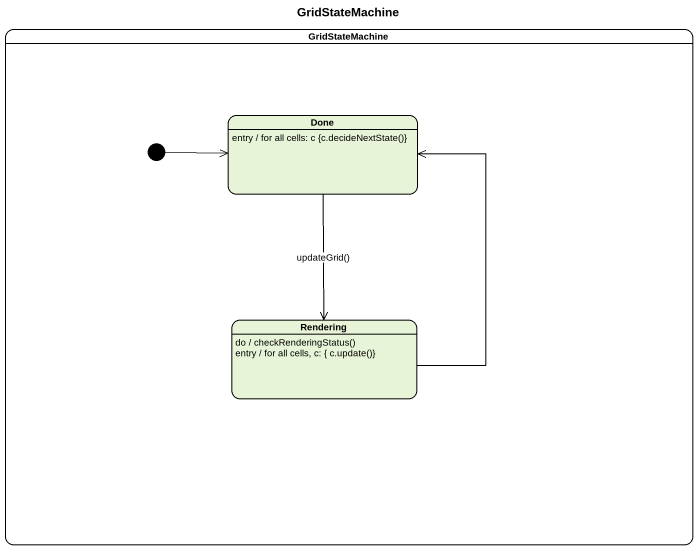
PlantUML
@startuml
title GridStateMachine
hide empty description
state GridStateMachine {
  state Done
  Done : entry / for all cells: c {c.decideNextState()}
  state Rendering
  Rendering : do / checkRenderingStatus()
  Rendering : entry / for all cells, c: { c.update()}
  [*] -right-> Done
}
Done --> Rendering : updateGrid()
Rendering -up-> Done
@enduml
